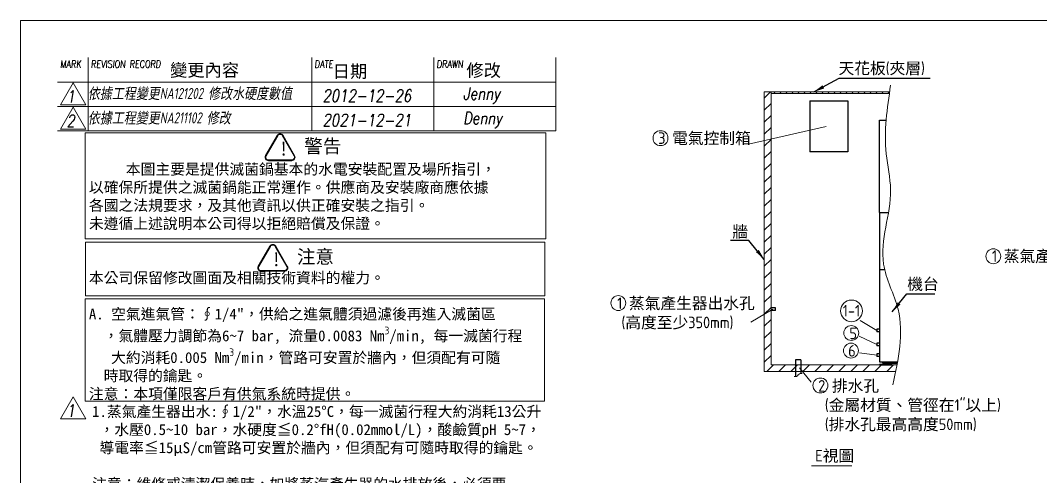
# Model space of a CAD drawing. Header units: millimetres. Extents: x -208658 to -195473, y -11038 to -1768.
# Drawn here: x -208658 to -201135, y -5129 to -1768 of the extents above; entities that cross this region are included whole.
import ezdxf

# ---------------------------------------------------------------- set-up
doc = ezdxf.new("R2010")
doc.units = ezdxf.units.MM
doc.header["$MEASUREMENT"] = 0
doc.linetypes.add('CENTER2', pattern=[28.575, 19.05, -3.175, 3.175, -3.175])
doc.linetypes.add('HIDDEN', pattern=[9.525, 6.35, -3.175])
doc.layers.get('0').update_dxf_attribs({"lineweight": 25})
for name, color, linetype, lineweight in [('D', 3, 'Continuous', 13), ('F', 7, 'Continuous', 15), ('H', 2, 'HIDDEN', 15), ('S', 4, 'Continuous', 15), ('T', 4, 'Continuous', 15)]:
    doc.layers.add(name, color=color, linetype=linetype, lineweight=lineweight)
doc.styles.get("Standard").update_dxf_attribs({"font": 'KAIU.TTF'})
doc.styles.add('STU25', font='isocp2.shx')
doc.styles.add('Text', font='romans.shx', dxfattribs={"width": 0.8, "oblique": 10})
doc.dimstyles.new('STU25$7', dxfattribs={"dimscale": 40, "dimtxt": 2.5, "dimasz": 2, "dimexe": 1.25, "dimexo": 0.625, "dimgap": 1, "dimtad": 0, "dimdec": 4, "dimdsep": 46, "dimtxsty": 'STU25', "dimcen": 2.5, "dimazin": 2, "dimtfac": 1, "dimtdec": 4, "dimtmove": 0, "dimatfit": 3, "dimfxl": 0, "dimtolj": 1, "dimtzin": 0, "dimarcsym": 0})

msp = doc.modelspace()

# ---------------------------------------------------------------- hatches: boundary and pattern name
at = {"layer": 'D'}
h = msp.add_hatch(color=11, dxfattribs=at)
edge = h.paths.add_edge_path()
edge.add_line((-206764.486, -2616.396), (-206849.845, -2764.242))
edge.add_arc((-206828.194, -2776.742), 25, 149.9999999, 270)
edge.add_line((-206828.194, -2801.742), (-206657.476, -2801.742))
edge.add_arc((-206657.476, -2776.742), 25, 270, 389.9999999)
edge.add_line((-206635.825, -2764.242), (-206721.184, -2616.396))
edge.add_arc((-206742.835, -2628.896), 25, 30, 150)
edge = h.paths.add_edge_path(flags=16)
edge.add_arc((-206742.835, -2628.896), 20, 30, 150)
edge.add_line((-206760.155, -2618.896), (-206845.514, -2766.742))
edge.add_arc((-206828.194, -2776.742), 20, 149.9999999, 270)
edge.add_line((-206828.194, -2796.742), (-206657.476, -2796.742))
edge.add_arc((-206657.476, -2776.742), 20, 270, 389.9999999)
edge.add_line((-206640.155, -2766.742), (-206725.514, -2618.896))
h = msp.add_hatch(color=11, dxfattribs=at)
edge = h.paths.add_edge_path()
edge.add_ellipse((-206881.948, -3591.779), major_axis=(25, 0), ratio=1, start_angle=149.9999999, end_angle=270)
edge.add_line((-206881.948, -3616.779), (-206711.23, -3616.779))
edge.add_ellipse((-206711.23, -3591.779), major_axis=(25, 0), ratio=1, start_angle=270, end_angle=389.9999999)
edge.add_line((-206689.58, -3579.279), (-206774.938, -3431.433))
edge.add_ellipse((-206796.589, -3443.933), major_axis=(25, 0), ratio=1, start_angle=30, end_angle=150)
edge.add_line((-206818.24, -3431.433), (-206903.599, -3579.279))
edge = h.paths.add_edge_path(flags=16)
edge.add_ellipse((-206881.948, -3591.779), major_axis=(20, 0), ratio=1, start_angle=149.9999999, end_angle=270)
edge.add_line((-206881.948, -3611.779), (-206711.23, -3611.779))
edge.add_ellipse((-206711.23, -3591.779), major_axis=(20, 0), ratio=1, start_angle=270, end_angle=389.9999999)
edge.add_line((-206693.91, -3581.779), (-206779.269, -3433.933))
edge.add_ellipse((-206796.589, -3443.933), major_axis=(20, 0), ratio=1, start_angle=30, end_angle=150)
edge.add_line((-206813.91, -3433.933), (-206899.269, -3581.779))
at = {"layer": 'H', "ltscale": 5}
h = msp.add_hatch(dxfattribs=at)
h.set_pattern_fill('ANSI31', color=256, scale=500, style=0)
h.set_pattern_definition([(45, (14884.894, 11803.51), (-44.194174, 44.194174), [])])
h.paths.add_polyline_path([(-203122.25, -4305.659), (-203122.25, -2305.659), (-203122.25, -2295.659), (-203172.25, -2295.659), (-203172.25, -4355.659), (-202203.973, -4355.659), (-202194.022, -4305.659)])
at = {"layer": 'H'}
h = msp.add_hatch(dxfattribs=at)
h.set_pattern_fill('ANSI31', color=256, scale=250, angle=90, style=0)
h.set_pattern_definition([(135, (20139.55, 8073.808), (-22.097087, -22.097087), [])])
edge = h.paths.add_edge_path()
edge.add_spline(control_points=[(-202249.86, -2305.659), (-202249.349, -2302.325), (-202248.836, -2298.992), (-202248.32, -2295.659)], knot_values=[84.74449418, 84.74449418, 84.74449418, 84.74449418, 94.74380875, 94.74380875, 94.74380875, 94.74380875], degree=3, periodic=0)
edge.add_line((-202248.32, -2295.659), (-203122.25, -2295.659))
edge.add_line((-203122.25, -2295.659), (-203122.25, -2305.659))
edge.add_line((-203122.25, -2305.659), (-202249.86, -2305.659))

# ---------------------------------------------------------------- linework, layer by layer
for p, q in [((-202836.886, -2361.946), (-202836.886, -2735.816)), ((-202322.25, -3182.659), (-202322.25, -2502.659)), ((-202322.25, -2502.659), (-202274.332, -2502.659)), ((-202322.25, -3182.659), (-202322.25, -3602.659)), ((-202322.25, -3182.659), (-202256.533, -3182.659)), ((-202322.25, -3602.659), (-202322.25, -4282.659)), ((-202322.25, -3602.659), (-202285.297, -3602.659)), ((-202322.25, -3602.659), (-202285.297, -3602.659)), ((-202342.25, -4043.659), (-202342.25, -4063.659)), ((-202322.25, -4043.659), (-202342.25, -4043.659)), ((-202322.25, -4063.659), (-202342.25, -4063.659)), ((-202322.25, -4145.659), (-202342.25, -4145.659)), ((-202342.25, -4145.659), (-202342.25, -4165.659)), ((-202322.25, -4165.659), (-202342.25, -4165.659)), ((-202322.25, -4225.659), (-202342.25, -4225.659)), ((-202342.25, -4225.659), (-202342.25, -4245.659)), ((-202322.25, -4245.659), (-202342.25, -4245.659)), ((-202322.25, -4282.659), (-202189.77, -4282.659)), ((-202297.25, -4292.659), (-202297.25, -4282.659)), ((-202257.25, -4292.659), (-202257.25, -4282.659)), ((-202297.25, -4292.659), (-202191.589, -4292.659))]:
    msp.add_line(p, q)
at = {"linetype": 'Continuous'}
for p, q in [((-203089.875, -3885.659), (-203122.25, -3885.659)), ((-203089.875, -3905.659), (-203122.25, -3905.659)), ((-203089.875, -3905.659), (-203089.875, -3885.659)), ((-202902.25, -4268.541), (-202942.25, -4268.541)), ((-202942.25, -4268.541), (-202942.25, -4391.798)), ((-202902.25, -4268.541), (-202902.25, -4369.965)), ((-202232.75, -4302.659), (-202321.75, -4302.659)), ((-202321.75, -4302.659), (-202321.75, -4305.659)), ((-202321.75, -4305.659), (-202232.75, -4305.659)), ((-202263.971, -4292.659), (-202290.529, -4292.659)), ((-202290.529, -4292.659), (-202290.529, -4302.659)), ((-202283.89, -4292.659), (-202283.89, -4302.659)), ((-202270.611, -4292.659), (-202270.611, -4302.659)), ((-202263.971, -4302.659), (-202263.971, -4292.659)), ((-202232.75, -4305.659), (-202232.75, -4302.659))]:
    msp.add_line(p, q, dxfattribs=at)
at = {"linetype": 'CENTER2'}
for p, q in [((-202290.529, -4299.378), (-202293.81, -4302.659)), ((-202263.971, -4299.378), (-202260.69, -4302.659))]:
    msp.add_line(p, q, dxfattribs=at)
at = {"linetype": 'Continuous'}
msp.add_lwpolyline([(-202836.886, -2361.946), (-202556.679, -2361.946), (-202556.679, -2735.816), (-202836.886, -2735.816)], dxfattribs=at)
at = {"layer": 'D'}
for p, q in [((-202716.13, -2549.925), (-203288.315, -2681.09)), ((-203110.444, -3894.914), (-203271.166, -3990.877)), ((-202464.847, -3978.973), (-202342.25, -4053.659)), ((-202471.691, -4094.014), (-202342.25, -4155.659)), ((-202470.738, -4217.032), (-202342.25, -4235.659)), ((-202912.876, -4328.132), (-202827.596, -4434.434)), ((-202824.87, -5050.967), (-202526.442, -5050.967))]:
    msp.add_line(p, q, dxfattribs=at)
at = {"layer": 'D', "color": 11}
for p, q in [((-206764.486, -2616.396), (-206849.845, -2764.242)), ((-206760.155, -2618.896), (-206845.514, -2766.742)), ((-206725.514, -2618.896), (-206640.155, -2766.742)), ((-206721.184, -2616.396), (-206635.825, -2764.242)), ((-206828.194, -2796.742), (-206657.476, -2796.742)), ((-206828.194, -2801.742), (-206657.476, -2801.742)), ((-206818.24, -3431.433), (-206903.599, -3579.279)), ((-206813.91, -3433.933), (-206899.269, -3581.779)), ((-206779.269, -3433.933), (-206693.91, -3581.779)), ((-206774.938, -3431.433), (-206689.58, -3579.279)), ((-206881.948, -3611.779), (-206711.23, -3611.779)), ((-206881.948, -3616.779), (-206711.23, -3616.779))]:
    msp.add_line(p, q, dxfattribs=at)
for points in [[(-208179.833, -2597.552), (-204784.471, -2596.733), (-204784.471, -3378.509), (-208179.833, -3378.509)], [(-208178.664, -3401.106), (-204791.857, -3401.106), (-204791.857, -3797.933), (-208178.664, -3797.933)], [(-208179.833, -3818.988), (-204793.026, -3818.988), (-204793.026, -4573.066), (-208179.833, -4573.066)]]:
    msp.add_lwpolyline(points, close=True, dxfattribs=at)
at = {"layer": 'D'}
for centre, radius in [((-203937.681, -2635.913), 55), ((-201483.282, -3505.945), 55), ((-204248.715, -3850.878), 55), ((-202529.345, -3908.243), 80), ((-202531.26, -4071.224), 55), ((-202533.259, -4201.197), 55), ((-202758.231, -4457.943), 55)]:
    msp.add_circle(centre, radius, dxfattribs=at)
at = {"layer": 'D', "color": 11}
for centre, radius, start, end in [((-206742.835, -2628.896), 25, 30, 150), ((-206742.835, -2628.896), 20, 30, 150), ((-206828.194, -2776.742), 25, 149.9999999, 270), ((-206828.194, -2776.742), 20, 149.9999999, 270), ((-206657.476, -2776.742), 25, 270, 29.9999999), ((-206657.476, -2776.742), 20, 270, 29.9999999), ((-206796.589, -3443.933), 25, 30, 150), ((-206796.589, -3443.933), 20, 30, 150), ((-206881.948, -3591.779), 25, 149.9999999, 270), ((-206881.948, -3591.779), 20, 149.9999999, 270), ((-206711.23, -3591.779), 25, 270, 29.9999999), ((-206711.23, -3591.779), 20, 270, 29.9999999)]:
    msp.add_arc(centre, radius, start, end, dxfattribs=at)
at = {"layer": 'D'}
msp.add_spline([(-202952.914, -4390.658), (-202934.585, -4390.658), (-202908.179, -4370.789), (-202892.957, -4370.789)], degree=3, dxfattribs=at)
at = {"layer": 'F', "color": 7}
for p, q in [((-208158.914, -2042.489), (-208158.914, -2582.489)), ((-206508.764, -2582.489), (-206508.764, -2042.489)), ((-205608.764, -2582.489), (-205608.764, -2042.489)), ((-204708.764, -2402.489), (-204708.764, -2042.489)), ((-204708.764, -2222.489), (-208383.914, -2222.489)), ((-208383.914, -2402.489), (-204708.764, -2402.489)), ((-208383.914, -2582.489), (-204708.764, -2582.489))]:
    msp.add_line(p, q, dxfattribs=at)
at = {"layer": 'F'}
msp.add_line((-204708.764, -2042.489), (-204708.764, -2582.489), dxfattribs=at)
at = {"layer": 'F', "color": 6}
msp.add_lwpolyline([(-208657.935, -1768.468), (-208657.935, -11038.468), (-195472.935, -11038.468), (-195472.935, -1768.468)], close=True, dxfattribs=at)
msp.add_lwpolyline([(-208657.935, -1768.468), (-208657.935, -11038.468), (-195472.935, -11038.468), (-195472.935, -1768.468)], close=True, dxfattribs=at)
at = {"layer": 'F', "color": 7}
for points in [[(-208269.698, -2228.158), (-208363.189, -2390.089), (-208176.208, -2390.089)], [(-208269.698, -2408.158), (-208363.189, -2570.089), (-208176.208, -2570.089)], [(-208269.698, -4542.796), (-208363.189, -4704.726), (-208176.208, -4704.726)]]:
    msp.add_lwpolyline(points, close=True, dxfattribs=at)
at = {"layer": 'S', "linetype": 'Continuous'}
for p, q in [((-203172.25, -4355.659), (-203172.25, -2295.659)), ((-202248.32, -2295.659), (-203172.25, -2295.659)), ((-203122.25, -4305.659), (-203122.25, -2305.659)), ((-202249.86, -2305.659), (-203122.25, -2305.659)), ((-203172.25, -4355.659), (-202203.973, -4355.659)), ((-203122.25, -4305.659), (-202194.022, -4305.659))]:
    msp.add_line(p, q, dxfattribs=at)
at = {"layer": 'S'}
msp.add_line((-203122.25, -2295.659), (-203122.25, -2305.659), dxfattribs=at)
msp.add_spline([(-202240.697, -2246.358), (-202273.668, -2751.196), (-202241.306, -3016.493), (-202293.085, -3563.266), (-202186.291, -3896.505), (-202225.172, -4453.843)], degree=3, dxfattribs=at)

# ---------------------------------------------------------------- texts
at = {"lineweight": -3}
for s, p in [('變更內容', (-207554.58, -2181.274)), ('日期', (-206354.419, -2190.174)), ('修改', (-205368.941, -2183.054))]:
    msp.add_text(s, height=93.4085, dxfattribs=at).set_placement(p)
at = {"layer": 'D', "color": 11, "attachment_point": 1}
for s, insert, char_height in [('{\\C3;天花板\\Fisocp2.shx;(\\f標楷體|b0|i0|c136|p65;夾層\\Fisocp2.shx;)}', (-202624.926, -2078.405), 85), ('\\A1;\\P     本圖主要是提供滅菌鍋基本的水電安裝配置及場所指引，\\P以確保所提供之滅菌鍋能正常運作。供應商及安裝廠商應依據\\P各國之法規要求，及其他資訊以供正確安裝之指引。\\P未遵循上述說明本公司得以拒絕賠償及保證。\\P\\P\\P本公司保留修改圖面及相關技術資料的權力。\\P\\PA. 空氣進氣管：∮1/4"，供給之進氣體須過濾後再進入滅菌區\\P  ，氣體壓力調節為6~7 bar, 流量0.0083 Nm{\\Fisocp2.shx;\\H0.7x;\\S3^ ;}/min, 每一滅菌行程\\P   大約消耗0.005 Nm{\\Fisocp2.shx;\\H0.7x;\\S3^ ;}/min，管路可安置於牆內，但須配有可隨\\P  時取得的鑰匙。\\P注意：本項僅限客戶有供氣系統時提供。', (-208152.695, -2691.007), 80), ('{\\C3;牆}', (-203407.575, -3281.111), 85), ('{\\C3;機台}', (-202117.928, -3667.588), 85), ('1.蒸氣產生器出水:∮1/2"，水溫25%%DC，每一滅菌行程大約消耗13公升\\P ，水壓0.5~10 bar，水硬度≦0.2%%DfH(0.02mmol/L)，酸鹼質pH 5~7，\\P 導電率≦15μS/cm管路可安置於牆內，但須配有可隨時取得的鑰匙。\\P\\P注意：維修或清潔保養時，如將蒸汽產生器的水排放後，必須要\\P      另外加計15公升水量。\\P2.排水管路∮1"以上金屬管，必須抗腐蝕2"G，並且需耐100%%DC以上。 \\P3.電氣控制箱，7kW，線長4 m。(配線至滅菌鍋)\\P    \\P\\P\\P\\P注意:配線請依當地法規規定配置。\\P{\\fDFKai-SB|b0|i0|c136|p65;注意:三相系統有可能會有相位交錯問題需進行相位交換，請參閱說明書\\P     或維修手冊。}\\P4.排風機需加柵網，排風量200 Kcal/h。(載體區域)\\P4-1.排風機需加柵網，排風量400 Kcal/h。(滅菌區域)\\P4-2.排風機需加柵網，排風量200 Kcal/h。(卸載區域)\\P\\P注意:(卸載區域)空調須獨立安裝，不得與其他區相通。\\P\\P5.蒸氣產生器排水管(5)及儀器之(6)排氣管於管路裝配時加裝逆止閥。\\P\\PB.為維持儀器乾燥之效能及排水效能，將儀器水平調整至前低後\\P  高，其傾斜角度約略為1%%D~2%%D。', (-208129.143, -4609.736), 80)]:
    msp.add_mtext(s, dxfattribs=dict(at, insert=insert, char_height=char_height))
at = {"layer": 'D', "color": 11, "attachment_point": 1, "style": 'STU25'}
for s, insert, char_height in [('{\\f標楷體|b0|i0|c136|p65;警告}', (-206564.633, -2644.258), 100), ('{\\C3;3 \\f標楷體|b0|i0|c136|p65;電氣控制箱}', (-203954.578, -2593.27), 85), ('{\\f標楷體|b0|i0|c136|p65;!}', (-206751.146, -2663.626), 100), ('{\\f標楷體|b0|i0|c136|p65;注意}', (-206618.387, -3459.295), 100), ('{\\C3;1 \\f標楷體|b0|i0|c136|p65;蒸氣產生器出水孔}', (-201493.388, -3462.366), 85), ('{\\f標楷體|b0|i0|c136|p65;!}', (-206804.9, -3478.663), 100), ('{\\C3;1 \\f標楷體|b0|i0|c136|p65;蒸氣產生器出水孔\\P\\f???|b0|i0|c0|p65; \\Fisocp2.shx;(\\f標楷體|b0|i0|c136|p65;高度至少\\Fisocp2.shx;350mm)}', (-204257.217, -3809.496), 85), ('{\\C3;1-1}', (-202593.639, -3864.977), 85), ('{\\C3;5}', (-202544.525, -4031.803), 85), ('{\\C3;6}', (-202553.879, -4160.202), 85), ('{\\C3;2 \\f標楷體|b0|i0|c136|p65;排水孔\\P\\Fisocp2.shx; (\\f標楷體|b0|i0|c136|p65;金屬材質、管徑在\\Fisocp2.shx;1"\\f標楷體|b0|i0|c136|p65;以上\\Fisocp2.shx;)\\P (\\f標楷體|b0|i0|c136|p65;排水孔最高高度\\Fisocp2.shx;50mm)}', (-202774.603, -4418.107), 85)]:
    msp.add_mtext(s, dxfattribs=dict(at, insert=insert, char_height=char_height))
at = {"layer": 'D', "insert": (-202796.503, -4932.791), "char_height": 85, "attachment_point": 1}
msp.add_mtext('{\\Fisocp2.shx;E}視圖', dxfattribs=at)
at = {"layer": 'F', "color": 1, "lineweight": 15, "style": 'Text', "oblique": 5, "width": 0.8}
for s, p in [('MARK', (-208364.012, -2116.789)), ('REVISION RECORD', (-208139.012, -2116.789)), ('DATE', (-206488.862, -2116.789)), ('DRAWN', (-205588.862, -2116.789))]:
    msp.add_text(s, height=54, dxfattribs=at).set_placement(p)
at = {"layer": 'T', "lineweight": 20, "style": 'Text', "oblique": 10, "width": 0.8}
for s, p in [('1', (-208318.636, -2373.616)), ('2012-12-26', (-206430.234, -2368.423)), ('Jenny', (-205393.775, -2352.623)), ('2', (-208318.636, -2553.616)), ('2021-12-21', (-206430.234, -2548.423)), ('Denny', (-205393.775, -2532.623)), ('1', (-208318.636, -4688.253))]:
    msp.add_text(s, height=90, dxfattribs=at).set_placement(p)
at = {"layer": 'T', "linetype": 'Continuous', "lineweight": 20, "char_height": 80.9991, "attachment_point": 1, "style": 'Text'}
for s, insert in [('{\\fDFKai-SB|b0|i0|c136|p65;依據工程變更\\Fisocp2.shx;NA121202 \\fDFKai-SB|b0|i0|c136|p65;修改水硬度數值}', (-208160.027, -2265.806)), ('{\\fDFKai-SB|b0|i0|c136|p65;依據工程變更\\Fisocp2.shx|c136;NA211102 \\fDFKai-SB|b0|i0|c136|p65;修改}', (-208160.027, -2445.806))]:
    msp.add_mtext(s, dxfattribs=dict(at, insert=insert))

# ---------------------------------------------------------------- leaders
at = {"layer": 'D'}
for points in [[(-202807.692, -2295.659), (-202621.065, -2195.04), (-201949.159, -2195.04)], [(-203172.25, -3528.753), (-203286.621, -3390.962), (-203420.405, -3390.962)], [(-202228.572, -3914.896), (-202120.01, -3781.926), (-201913.747, -3781.926)]]:
    msp.add_leader(points, dimstyle='STU25$7', override={"dimgap": 1, "dimtad": 0}, dxfattribs=at)

doc.saveas('drawing.dxf')
